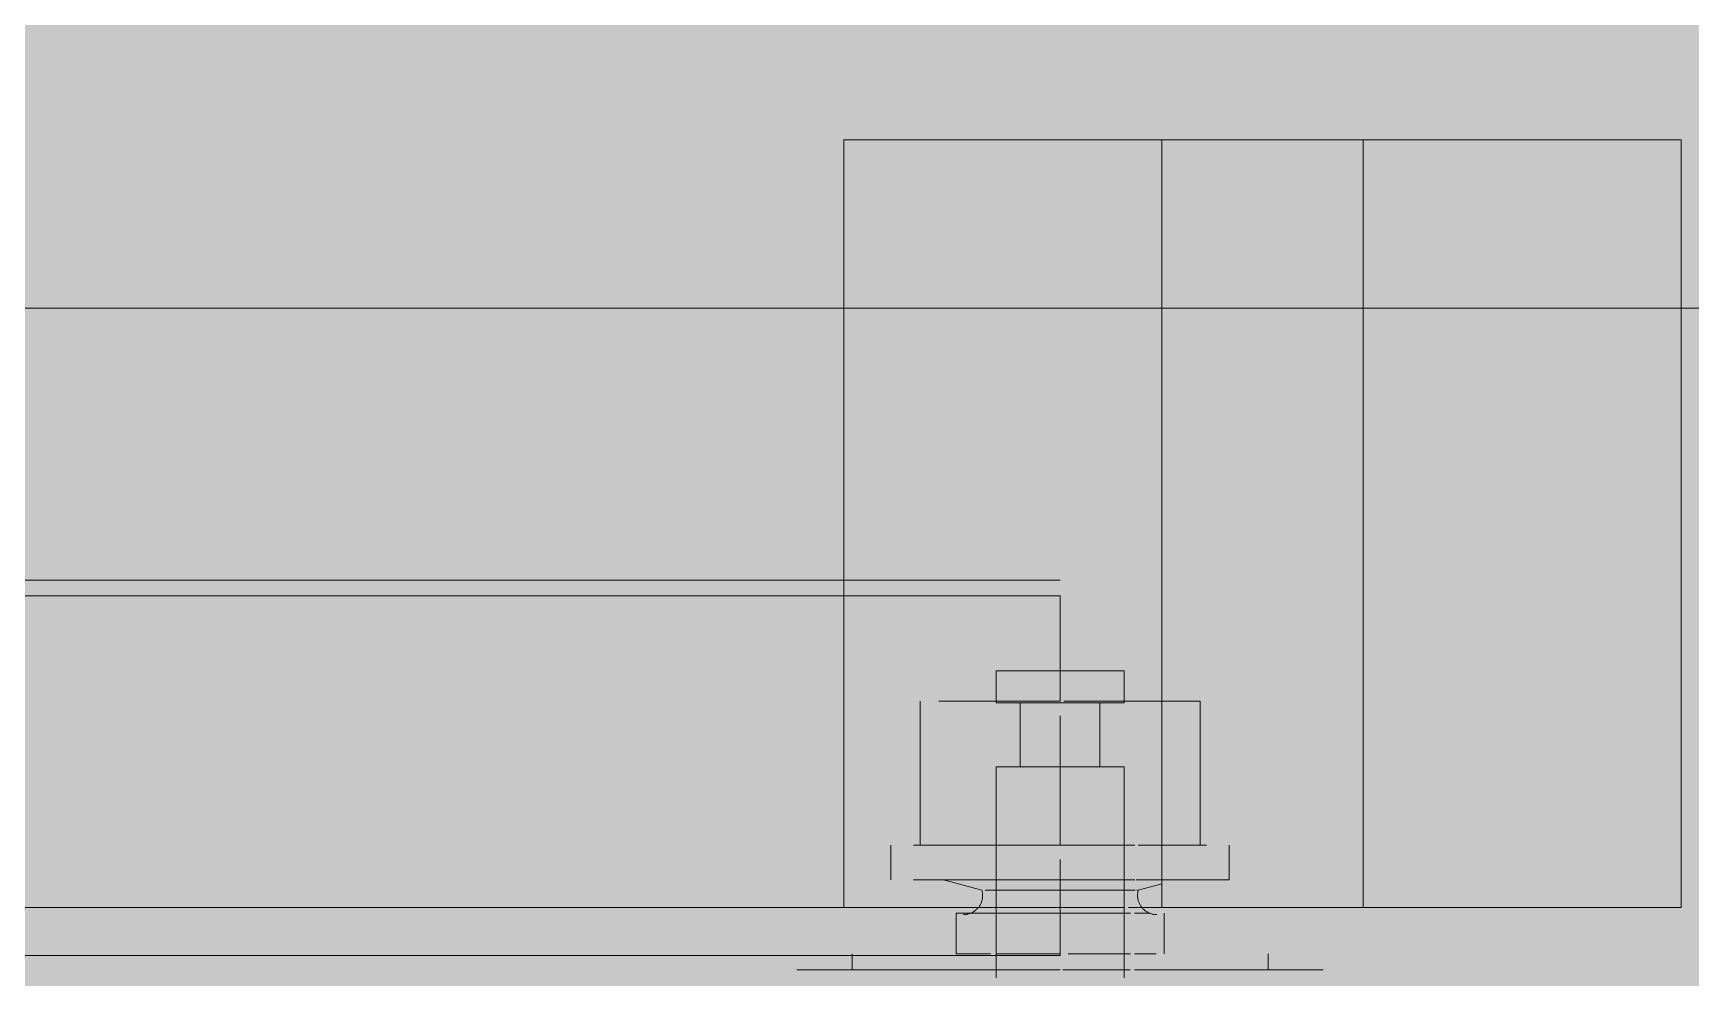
# Model space of a CAD drawing. Header units: inches. Extents: x -430 to 361, y -510 to 778.
# Drawn here: x -77.005 to -72.927, y 273.682 to 276.008 of the extents above; entities that cross this region are included whole.
import ezdxf

# ---------------------------------------------------------------- set-up
doc = ezdxf.new("R2010")
doc.units = ezdxf.units.IN
doc.header["$MEASUREMENT"] = 0
doc.layers.get('0').update_dxf_attribs({"color": 8})
for name, color, linetype, lineweight in [('A-DETL-GENF', 8, 'Continuous', 9), ('A-WALL-PATT', 8, 'Continuous', 13), ('I-WALL', 8, 'Continuous', 9), ('Q-SPCQ', 8, 'Continuous', 9)]:
    doc.layers.add(name, color=color, linetype=linetype, lineweight=lineweight)

# ---------------------------------------------------------------- blocks, each defined once
blk = doc.blocks.new('Hecht_PAD_AA-Arch_detached_rvt-1-Test Fit - First Floor Plan')
at = {"layer": 'A-WALL-PATT'}
h = blk.add_hatch(dxfattribs=at)
h.set_pattern_fill('FP_19', color=256, style=0, pattern_type=2)
h.set_pattern_definition([(45, (0, 0), (-8.4853, 8.4853), []), (135, (0, 0), (-8.4853, -8.4853), [])])
h.paths.add_polyline_path([(-75.4459, 275.331), (-44.4868, 275.331), (-36.8618, 282.956), (-140.4868, 282.956), (-140.4868, 275.331), (-77.7173, 275.331)], flags=0)
at = {"layer": 'I-WALL'}
for p, q in [((-140.4868, 275.331), (-75.0103, 275.331)), ((-75.0103, 275.331), (-72.951, 275.331)), ((-72.951, 275.331), (-72.5102, 275.331))]:
    blk.add_line(p, q, dxfattribs=at)
blk = doc.blocks.new('schindler-3300na_traction_elevator_machine_room-less_general_purpose_front_or_front-rear_opening_2100-3500_capacity_3300bim - 3500 Front-2750691-Test Fit - First Floor Plan')
at = {"layer": 'Q-SPCQ'}
for p, q in [((47.0079, -42.7953), (47.0079, 40.2756)), ((45.4141, -12.8034), (45.4141, -7.3704)), ((45.5322, -7.3704), (45.5322, -12.8034)), ((46.3386, -12.2718), (46.3386, -8.079)), ((46.3386, -8.079), (46.3386, -12.2718)), ((46.2999, -9.0239), (46.2999, -12.2718)), ((46.2999, -9.0239), (46.2999, -12.2718)), ((45.3784, -12.6369), (45.3784, -12.156)), ((45.3784, -12.156), (45.3784, -12.6369)), ((45.5322, -12.6459), (45.5322, -12.2718)), ((45.5322, -12.2718), (45.5322, -12.6459)), ((47.422, -12.2718), (45.5322, -12.2718)), ((46.2999, -12.2718), (46.2999, -12.8034)), ((46.2999, -12.2718), (46.2999, -12.8034)), ((46.3386, -12.8034), (46.3386, -12.2718)), ((46.3386, -12.2718), (46.3386, -12.8034)), ((47.422, -13.5494), (47.422, -12.2718)), ((47.422, -12.2718), (47.422, -13.0535)), ((45.4178, -12.2916), (45.3784, -12.2916)), ((45.3784, -12.2919), (45.3784, -12.4415)), ((45.3784, -12.4415), (45.3784, -12.2919)), ((45.686, -12.3872), (45.6004, -12.3872)), ((45.3784, -12.4564), (45.3784, -12.6381)), ((45.3784, -12.6381), (45.3784, -12.4564)), ((45.6004, -12.6196), (45.6004, -12.443)), ((45.6004, -12.443), (45.6004, -12.6196)), ((45.686, -12.4862), (45.686, -12.443)), ((45.686, -12.443), (45.686, -12.6196)), ((45.686, -12.443), (45.686, -12.443)), ((46.0401, -12.4589), (45.686, -12.4589)), ((45.6004, -12.5169), (45.5752, -12.6111)), ((45.686, -12.6196), (45.686, -12.4862)), ((45.686, -12.6225), (45.686, -12.5051)), ((45.686, -12.5051), (45.686, -12.6225)), ((46.0401, -12.6307), (46.0401, -12.5051)), ((46.0401, -12.5051), (46.0401, -12.6307)), ((45.5183, -12.5475), (45.4178, -12.5475)), ((45.4178, -12.5475), (45.4178, -12.5818)), ((45.4178, -12.5818), (45.4178, -12.5475)), ((45.5183, -12.5475), (45.5183, -12.5818)), ((45.5183, -12.5818), (45.5183, -12.5475)), ((45.4178, -12.6319), (45.4178, -12.5666)), ((45.4178, -12.5666), (45.4178, -12.6319)), ((45.4178, -12.6301), (45.4178, -12.5818)), ((45.4178, -12.5818), (45.4178, -12.6301)), ((45.5172, -12.5804), (45.5178, -12.5822)), ((45.5178, -12.5822), (45.5185, -12.5839)), ((45.5183, -12.6301), (45.5183, -12.5818)), ((45.5183, -12.5818), (45.5183, -12.6301)), ((45.5292, -12.5995), (45.5306, -12.6008)), ((45.5306, -12.6008), (45.532, -12.602)), ((45.3784, -12.6369), (45.3784, -12.8034)), ((45.5183, -12.8034), (45.5183, -12.6301)), ((45.5183, -12.6301), (45.5183, -12.8034)), ((45.532, -12.602), (45.5335, -12.6032)), ((45.5399, -12.6073), (45.5416, -12.6082)), ((45.5674, -12.6126), (45.5693, -12.6124)), ((45.5749, -12.6112), (45.5752, -12.6111)), ((45.5752, -12.8034), (45.5752, -12.6188)), ((45.5752, -12.6188), (45.5752, -12.8034)), ((45.6004, -12.8034), (45.6004, -12.6196)), ((45.6004, -12.6196), (45.6004, -12.8034)), ((45.6004, -12.8034), (45.6004, -12.6267)), ((45.6004, -12.6267), (45.6004, -12.8034)), ((45.6004, -12.6267), (45.6004, -12.6267)), ((45.686, -12.8034), (45.686, -12.6196)), ((45.686, -12.6196), (45.686, -12.7287)), ((45.686, -12.8034), (45.686, -12.6225)), ((45.686, -12.6225), (45.686, -12.8034)), ((46.0401, -12.8034), (46.0401, -12.6307)), ((46.0401, -12.6307), (46.0401, -12.8034)), ((45.4141, -12.6459), (45.359, -12.6459)), ((45.3784, -12.8034), (45.3784, -12.6771)), ((45.3784, -12.6776), (45.3784, -12.8034)), ((45.3784, -12.8034), (45.3784, -12.6776)), ((45.5322, -12.6459), (45.4141, -12.6459)), ((45.4178, -12.8034), (45.4178, -12.6465)), ((45.4178, -12.6465), (45.4178, -12.8034)), ((45.4178, -12.8034), (45.4178, -12.6507)), ((45.4178, -12.6507), (45.4178, -12.8034)), ((45.5322, -12.8034), (45.5322, -12.6459)), ((45.5322, -12.6459), (45.5322, -12.8034)), ((45.8787, -12.6459), (45.5322, -12.6459)), ((45.8787, -12.6729), (45.8787, -12.6459)), ((45.8787, -12.6459), (45.8787, -12.8034)), ((45.8787, -12.8034), (45.8787, -12.6729)), ((46.1149, -12.6459), (46.0362, -12.6459)), ((46.0362, -12.6729), (46.0362, -12.6459)), ((46.0362, -12.6459), (46.0362, -12.8034)), ((46.0362, -12.8034), (46.0362, -12.6729)), ((46.1149, -12.8034), (46.1149, -12.6459)), ((46.1149, -12.6459), (46.1149, -12.8034)), ((46.0362, -12.7054), (45.8787, -12.7054)), ((45.8787, -12.8034), (45.8787, -12.7054)), ((45.8787, -12.7054), (45.8787, -12.8034)), ((46.0362, -12.8034), (46.0362, -12.7054)), ((46.0362, -12.7054), (46.0362, -12.8034)), ((45.686, -12.7331), (45.686, -12.8034)), ((45.4141, -12.8034), (45.4222, -12.8034)), ((45.5322, -12.8034), (45.4141, -12.8034)), ((45.4178, -12.8034), (45.5183, -12.8034)), ((45.5183, -12.8034), (45.4178, -12.8034)), ((45.4222, -12.8034), (45.4458, -12.8034)), ((45.4458, -12.8034), (45.4833, -12.8034)), ((45.5183, -12.9768), (45.5183, -12.8034)), ((45.5183, -12.8034), (45.5183, -12.9768)), ((45.5322, -12.9609), (45.5322, -12.8034)), ((45.5322, -12.8034), (45.5322, -12.9609)), ((45.5913, -12.8034), (45.5322, -12.8034)), ((45.5752, -12.988), (45.5752, -12.8034)), ((45.5752, -12.8034), (45.5752, -12.988)), ((45.6198, -12.8034), (45.5913, -12.8034)), ((45.6004, -12.9873), (45.6004, -12.8034)), ((45.6004, -12.8034), (45.6004, -12.9873)), ((45.6004, -12.8034), (45.6004, -12.9801)), ((45.6004, -12.9801), (45.6004, -12.8034)), ((45.6503, -12.8034), (45.6198, -12.8034)), ((45.686, -12.9843), (45.686, -12.8034)), ((45.686, -12.8034), (45.686, -12.9843)), ((45.686, -12.9873), (45.686, -12.8034)), ((45.686, -12.8034), (45.686, -12.8781)), ((45.686, -12.8034), (46.0039, -12.8034)), ((46.0039, -12.8034), (45.686, -12.8034)), ((45.686, -12.8034), (46.0039, -12.8034)), ((46.0039, -12.8034), (45.686, -12.8034)), ((45.8787, -12.9014), (45.8787, -12.8034)), ((45.8787, -12.8034), (45.8787, -12.9014)), ((45.8787, -12.934), (45.8787, -12.8034)), ((45.8787, -12.8034), (45.8787, -12.9609)), ((46.0362, -12.934), (46.0362, -12.8034)), ((46.0362, -12.8034), (46.0362, -12.9609)), ((46.0362, -12.9014), (46.0362, -12.8034)), ((46.0362, -12.8034), (46.0362, -12.9014)), ((46.0401, -12.8034), (46.1149, -12.8034)), ((46.1149, -12.8034), (46.0401, -12.8034)), ((46.0401, -12.8034), (46.1149, -12.8034)), ((46.1149, -12.8034), (46.0401, -12.8034)), ((46.1149, -12.9609), (46.1149, -12.8034)), ((46.1149, -12.8034), (46.1149, -12.9609)), ((46.1149, -12.8034), (46.2999, -12.8034)), ((46.2999, -12.8034), (46.1149, -12.8034)), ((46.1149, -12.8034), (46.2999, -12.8034)), ((46.2999, -12.8034), (46.1149, -12.8034)), ((45.3784, -12.9494), (45.3784, -12.81)), ((45.3784, -12.81), (45.3784, -12.9494)), ((45.3784, -12.9501), (45.3784, -12.81)), ((45.3784, -12.81), (45.3784, -12.9762)), ((45.4178, -12.975), (45.4178, -12.8232)), ((45.4178, -12.8232), (45.4178, -12.975)), ((45.4178, -12.9768), (45.4178, -12.8249)), ((45.4178, -12.8249), (45.4178, -12.9768)), ((46.0401, -12.9843), (46.0401, -12.8129)), ((46.0401, -12.8129), (46.0401, -12.9843)), ((45.686, -12.9216), (45.686, -12.9873)), ((45.8787, -12.9014), (46.0362, -12.9014)), ((45.359, -12.9609), (45.8787, -12.9609)), ((45.8787, -12.9609), (45.8787, -12.934)), ((46.0362, -12.9609), (46.0362, -12.934)), ((46.0362, -12.9609), (46.1149, -12.9609)), ((45.3784, -13.1504), (45.3784, -12.9863)), ((45.3784, -12.9863), (45.3784, -13.1504)), ((45.3784, -13.4508), (45.3784, -12.9879)), ((45.3784, -12.9879), (45.3784, -13.4508)), ((45.4178, -13.025), (45.4178, -12.9862)), ((45.4178, -12.9862), (45.4178, -13.025)), ((45.4178, -13.0402), (45.4178, -12.9863)), ((45.4178, -12.9863), (45.4178, -13.0402)), ((45.5183, -13.025), (45.5183, -12.9862)), ((45.5183, -12.9862), (45.5183, -13.025)), ((45.5323, -13.0046), (45.5308, -13.0058)), ((45.5322, -13.0535), (45.5322, -12.9718)), ((45.5322, -12.9718), (45.5322, -13.5494)), ((45.5338, -13.0034), (45.5323, -13.0046)), ((45.5353, -13.0023), (45.5338, -13.0034)), ((45.5369, -13.0013), (45.5353, -13.0023)), ((45.5385, -13.0003), (45.5369, -13.0013)), ((45.5402, -12.9994), (45.5385, -13.0003)), ((45.5419, -12.9985), (45.5402, -12.9994)), ((45.5436, -12.9978), (45.5419, -12.9985)), ((45.549, -12.9958), (45.5472, -12.9964)), ((45.5508, -12.9954), (45.549, -12.9958)), ((45.5526, -12.9949), (45.5508, -12.9954)), ((45.5678, -12.9943), (45.5659, -12.9941)), ((45.5734, -12.9953), (45.5715, -12.9949)), ((45.5752, -12.9958), (45.5734, -12.9953)), ((45.5752, -12.9958), (45.5752, -12.9921)), ((45.5752, -12.9921), (45.5752, -12.9958)), ((45.5752, -12.9958), (45.5907, -13.0535)), ((45.6004, -13.0516), (45.6004, -12.9904)), ((45.6004, -12.9904), (45.6004, -13.0516)), ((45.6004, -13.1639), (45.6004, -12.999)), ((45.6004, -12.999), (45.6004, -13.2196)), ((45.686, -13.1018), (45.686, -12.9954)), ((45.686, -12.9954), (45.686, -13.1018)), ((45.686, -13.1207), (45.686, -12.999)), ((45.686, -12.999), (45.686, -13.1639)), ((46.0401, -13.1018), (46.0401, -12.9843)), ((46.0401, -12.9843), (46.0401, -13.1018)), ((45.4178, -13.0593), (45.5183, -13.0593)), ((45.5322, -14.3311), (45.5322, -13.0535)), ((47.422, -13.0535), (45.5322, -13.0535)), ((47.422, -13.0535), (47.422, -14.3311)), ((45.686, -13.1639), (45.686, -13.1207)), ((46.0401, -13.1479), (46.0401, -13.1018)), ((46.0401, -13.1018), (46.0401, -13.1479)), ((45.3784, -13.3149), (45.3784, -13.1653)), ((45.3784, -13.1653), (45.3784, -13.3149)), ((45.6004, -13.2196), (45.6004, -13.1639)), ((45.686, -13.1479), (46.0401, -13.1479)), ((45.686, -13.1639), (45.686, -13.1639)), ((45.6004, -13.2196), (45.686, -13.2196)), ((45.3784, -13.3152), (45.4178, -13.3152)), ((45.5322, -13.5494), (45.5322, -14.3311)), ((47.422, -13.5494), (45.5322, -13.5494)), ((47.422, -14.3311), (47.422, -13.5494)), ((45.5322, -14.3311), (47.422, -14.3311))]:
    blk.add_line(p, q, dxfattribs=at)
at = {"layer": 'Q-SPCQ', "flags": 128}
for points in [[(45.5148, -12.5654), (45.5148, -12.5673), (45.5149, -12.5692), (45.5151, -12.5711), (45.5154, -12.573), (45.5157, -12.5749), (45.5161, -12.5767), (45.5166, -12.5785), (45.5172, -12.5804)], [(45.5185, -12.5839), (45.5193, -12.5856), (45.5201, -12.5873)], [(45.5201, -12.5873), (45.5211, -12.589), (45.522, -12.5906)], [(45.522, -12.5906), (45.5231, -12.5922), (45.5242, -12.5938), (45.5253, -12.5953)], [(45.5253, -12.5953), (45.5266, -12.5967), (45.5278, -12.5981), (45.5292, -12.5995)], [(45.5335, -12.6032), (45.535, -12.6043), (45.5366, -12.6054), (45.5382, -12.6064), (45.5399, -12.6073)], [(45.5416, -12.6082), (45.5433, -12.6089), (45.545, -12.6097)], [(45.545, -12.6097), (45.5468, -12.6103), (45.5486, -12.6109), (45.5505, -12.6114), (45.5523, -12.6118), (45.5542, -12.6122), (45.5561, -12.6125), (45.5579, -12.6127), (45.5598, -12.6128), (45.5617, -12.6129)], [(45.5617, -12.6129), (45.5636, -12.6129), (45.5655, -12.6128), (45.5674, -12.6126)], [(45.5693, -12.6124), (45.5712, -12.612), (45.573, -12.6117), (45.5749, -12.6112)], [(45.5308, -13.0058), (45.5294, -13.0071), (45.5281, -13.0085), (45.5268, -13.0099), (45.5256, -13.0113), (45.5244, -13.0128), (45.5233, -13.0143), (45.5222, -13.0159), (45.5212, -13.0175), (45.5203, -13.0192), (45.5194, -13.0209), (45.5187, -13.0226), (45.5179, -13.0244), (45.5173, -13.0262), (45.5167, -13.028), (45.5162, -13.0298), (45.5158, -13.0316), (45.5154, -13.0335), (45.5152, -13.0354), (45.515, -13.0373), (45.5148, -13.0392), (45.5148, -13.0411), (45.5148, -13.0414)], [(45.5472, -12.9964), (45.5454, -12.9971), (45.5436, -12.9978)], [(45.5564, -12.9943), (45.5545, -12.9946), (45.5526, -12.9949)], [(45.5621, -12.994), (45.5602, -12.994), (45.5583, -12.9941), (45.5564, -12.9943)], [(45.5659, -12.9941), (45.564, -12.994), (45.5621, -12.994)], [(45.5715, -12.9949), (45.5696, -12.9945), (45.5678, -12.9943)]]:
    blk.add_lwpolyline(points, dxfattribs=at)

msp = doc.modelspace()

# ---------------------------------------------------------------- hatches: boundary and pattern name
at = {"layer": 'A-DETL-GENF'}
h = msp.add_hatch(color=256, dxfattribs=at)
h.paths.add_polyline_path([(-154.944, -481.669), (77.4228, -481.669), (77.4228, -466.419), (-38.2368, -466.419), (-38.2368, -353.919), (-42.5752, -353.919), (-38.5173, -357.7773), (-45.8618, -458.794), (-45.8618, -353.919), (-257.8618, -353.919), (-257.8618, -466.419), (-285.9868, -466.419), (-285.9868, -478.044), (-246.4819, -478.044), (-246.4819, -473.544), (-282.4868, -473.544), (-282.4868, -467.544), (-246.4819, -467.544), (-246.4819, -471.294), (-206.4868, -471.294), (-206.4868, -481.669), (-191.286, -481.669)], flags=0)
h.paths.add_polyline_path([(-357.9868, -478.044), (-357.9868, -473.544), (-385.9868, -473.544), (-385.9868, -324.1065), (-390.4868, -324.1065), (-390.4478, -478.044), (-372.996, -478.044)], flags=0)
h.paths.add_polyline_path([(15.8009, -473.544), (-202.8618, -473.544), (-202.8618, -467.544), (73.7978, -467.544), (73.7978, -473.544), (26.7659, -473.544)], flags=0)
h.paths.add_polyline_path([(-369.0833, -467.544), (-357.9868, -467.544), (-357.9868, -466.419), (-378.8618, -466.419), (-378.8618, -324.1065), (-379.9868, -324.1065), (-379.9868, -467.544), (-370.4868, -467.544)], flags=0)
h.paths.add_polyline_path([(-45.8618, -462.6065), (-45.8618, -458.794), (-42.0493, -462.6065)], flags=0)
h.paths.add_polyline_path([(-379.9868, 58.331), (-318.8618, 58.331), (-318.8618, 162.331), (-294.8618, 162.331), (-294.8618, 303.581), (-379.9868, 303.581), (-379.9868, 58.9752)], flags=0)
h.paths.add_polyline_path([(-82.2601, 130.456), (-36.8618, 130.456), (-36.8618, 165.706), (-44.4868, 173.331), (-44.4868, 275.331), (-36.8618, 282.956), (-148.1118, 282.956), (-148.1118, 130.456), (-124.9191, 130.456)], flags=0)
h.paths.add_polyline_path([(-73.1374, 271.8314), (-73.1373, 271.8314), (-71.9275, 271.8314)], flags=0)
h.paths.add_polyline_path([(-134.8618, 578.331), (-39.2368, 578.331), (-39.2368, 578.831), (41.5132, 578.831), (41.5132, 593.581), (-138.4868, 593.581), (-138.4868, 578.331), (-136.1118, 578.331)], flags=0)
h.paths.add_polyline_path([(8.5949, 579.456), (-134.8618, 579.456), (-134.8618, 585.456), (37.8882, 585.456), (37.8882, 579.456), (26.7659, 579.456)], flags=0)

# ---------------------------------------------------------------- block references
msp.add_blockref('Hecht_PAD_AA-Arch_detached_rvt-1-Test Fit - First Floor Plan', (0, 0))
at = {"layer": 'Q-SPCQ', "rotation": 90}
msp.add_blockref('schindler-3300na_traction_elevator_machine_room-less_general_purpose_front_or_front-rear_opening_2100-3500_capacity_3300bim - 3500 Front-2750691-Test Fit - First Floor Plan', (-87.2821, 228.3231), dxfattribs=at)

doc.saveas('drawing.dxf')
